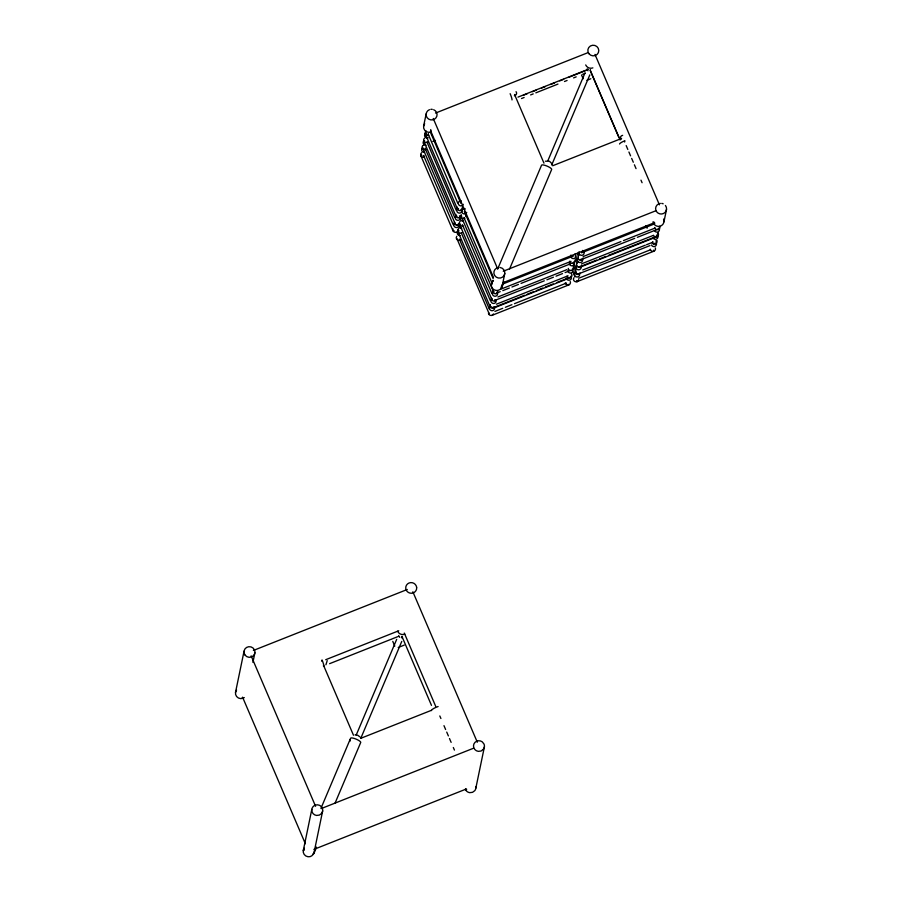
<?xml version="1.0" encoding="UTF-8"?>
<svg xmlns="http://www.w3.org/2000/svg" width="902" height="902" viewBox="0 0 902 902"><rect width="100%" height="100%" fill="white"/><g stroke="black" fill="none" stroke-linecap="round" stroke-linejoin="round"><path stroke-width="1.35" d="M235.478 692.567L244.036 651.267M252.91 662.384L254.905 652.744M423.579 126.28L426.15 113.889M321.788 661.267L322.048 659.971A5.491 0.744 68.4 0 1 323.48 666.195M303.252 850.721L311.799 809.421M314.122 852.187L322.668 810.898M502.222 285.9L504.782 273.509M475.85 788.111L484.408 746.811M624.635 142.009L624.906 140.723L622.335 141.896A5.48 1.094 -23.1 0 0 619.573 144.016M663.951 221.824L666.522 209.433M425.282 142.358L427.796 142.257M426.296 149.484L423.782 149.585M658.009 233.291L658.28 233.426A2.605 2.526 11.1 0 1 658.291 235.366A2.605 2.526 12.1 0 1 654.886 236.707L654.953 236.493M656.16 240.563L656.78 240.654A2.605 2.526 11.1 0 1 656.791 242.593A2.605 2.526 12.1 0 1 653.386 243.935L653.454 243.72M492.808 280.499L491.714 283.081A5.491 5.322 11.7 0 0 496.089 290.444A5.491 5.322 11.7 0 0 502.211 284.513M497.735 268.841L541.538 165.246A5.491 1.297 22.9 0 1 546.883 166.036A5.491 1.297 22.9 0 1 551.686 169.407L509.517 269.112M547.988 160.443L585.003 72.915M551.708 164.998L589.818 74.889M501.85 287.242L504.049 282.067M321.089 808.034L350.596 738.264A5.491 1.297 22.9 0 1 355.929 739.054A5.491 1.297 22.9 0 1 360.744 742.414L335.059 803.141M356.256 734.95L396.688 639.349M360.789 738.321L401.762 641.423M304.312 848.184A5.491 5.333 11.4 0 0 307.988 856.742C313.468 857.475 314.945 850.857 316.489 847.068M587.439 69.894L587.574 69.251M494.927 306.725L493.473 308.134L492.932 307.356M458.599 209.05L457.483 209.084L425.293 133.958L426.071 133.316M457.1 216.277L455.995 216.311L423.805 141.186L424.583 140.543M455.115 223.617L422.677 148.029M454.101 230.732L452.996 230.765L420.806 155.64L421.584 154.997M460.798 216.345A2.605 2.526 12.3 0 1 458.746 217.867A2.616 2.537 11.7 0 1 455.984 216.311L456.367 215.928M459.298 223.572A2.605 2.526 12.3 0 1 457.246 225.094A2.616 2.537 11.7 0 1 454.495 223.538L454.867 223.155M493.744 292.316L461.305 216.728M491.883 299.588L459.535 224.17M491.229 306.657L490.124 306.691L457.934 231.566L458.712 230.923M489.256 313.997L456.807 238.41M493.112 292.237L493.89 291.594M496.089 300.062L495.029 300.851A2.605 2.526 12 0 1 491.624 299.464L491.996 299.069M493.315 307.03L493.529 308.078A2.605 2.526 12 0 1 490.124 306.691L490.496 306.297M488.625 313.919L489.403 313.276M652.247 242.683L652.766 241.916M656.78 240.654L656.002 241.296M425.293 142.516L425.225 142.617A2.593 2.526 11.7 0 1 423.805 141.186A2.605 2.537 11.1 0 1 424.605 138.209M402.258 636.508L402.067 637.421M325.926 664.763L327.212 660.614M576.468 280.894L577.009 281.672L576.987 281.041M577.009 281.672L653.826 251.23L653.668 250.125M427.142 142.64L427.131 142.009M579.467 266.44L580.065 267.161A2.605 2.526 12.1 0 0 581.463 265.808A2.605 2.526 11.1 0 0 581.632 265.165M493.473 308.134L570.289 277.703L571.755 276.283A2.605 2.526 12 0 0 571.394 273.768M491.973 315.362L568.79 284.931L568.779 284.299M579.997 267.217L656.825 236.775L656.667 235.67M428.292 133.733L428.337 135.029M423.805 155.415L423.839 156.711M657.908 233.81L658.28 233.426A2.605 2.526 11.7 0 0 657.941 232.851M244.273 697.562L243.033 698.249A5.491 0.744 68.4 0 1 242.221 697.708M435.497 113.077L588.104 52.609M517.962 97.123L588.273 69.274M523.284 95.308L527.185 93.763M532.394 91.7L536.307 90.144M541.516 88.08L545.417 86.536M550.626 84.472L554.538 82.928M559.747 80.864L563.649 79.32M568.858 77.256L585.781 70.548M521.514 98.532L524.118 97.495M530.624 94.913L533.229 93.887M535.833 92.85L557.966 84.078M564.483 81.507L567.087 80.47M573.593 77.888L576.198 76.862M582.703 74.28L585.308 73.242M432.847 141.456L435.463 140.419M586.875 80.312L590.81 78.745M552.689 165.742L621.591 138.446M460.685 210.053L464.586 208.497M459.186 217.281L461.79 216.243M456.389 225.026L458.994 223.989M503.26 271.22L655.867 210.764M503.305 282.585L654.604 222.636M503.023 283.916L573.334 256.055M581.542 252.797L654.457 223.91M500.723 289.215L571.034 261.354M583.154 256.563L620.914 241.601M623.485 240.575L654.773 228.183M496.314 293.206L500.215 291.65M502.82 290.624L509.337 288.042M511.941 287.016L518.447 284.434M521.052 283.397L570.538 263.801M580.054 260.024L634.737 238.353M637.342 237.327L656.87 229.593M497.927 296.961L566.941 269.619M581.655 263.79L653.273 235.411M494.815 300.434L544.301 280.826M546.905 279.789L553.411 277.218M556.015 276.181L562.521 273.599M565.126 272.573L570.335 270.51M578.554 267.251L596.786 260.035M599.39 258.998L605.896 256.416M608.5 255.39L655.371 236.82M496.427 304.188L568.046 275.809M582.76 269.98L645.268 245.22M646.531 244.724L653.082 242.119M493.326 307.661L524.569 295.27M527.174 294.244L533.691 291.662M536.284 290.636L542.801 288.054M545.406 287.016L553.219 283.927M557.12 282.382L567.538 278.256M649.97 245.592L577.054 274.479L573.165 265.413M494.927 311.415L502.741 308.315M505.345 307.289L511.908 304.696M514.467 303.681L566.546 283.036M578.667 278.244L650.286 249.865M253.383 650.455L407.287 589.48M325.701 659.712L398.74 630.78M329.613 663.669L390.972 639.349M391.761 639.033L397.793 636.643M398.222 647.512L404.243 645.122M360.879 738.276L431.314 710.37M321.146 808.609L473.753 748.141M313.896 849.391L466.503 788.923M545.417 161.21L549.465 161.244L552.34 164.051M426.409 133.936L425.293 133.958M423.41 148.39L422.305 148.413A2.605 2.537 11.1 0 1 422.632 145.91M421.91 155.618L420.806 155.64M460.539 224.305L459.49 224.44L459.253 223.696A2.616 2.548 11.1 0 1 459.761 221.836A2.616 2.537 11.4 0 1 460.234 221.351M424.425 141.276L423.85 141.287M458.566 231.656L457.754 230.923A2.616 2.548 11.1 0 1 458.261 229.063A2.616 2.537 11.4 0 1 458.746 228.578M355.027 734.893L357.744 735.265L359.921 736.9M569.861 270.408L571.845 270.42L573.255 269.055A2.605 2.526 12 0 0 573.232 267.116M590.393 71.1L590.393 69.95M497.295 291.617L497.87 292.101M494.837 300.794L494.803 299.802M656.825 236.775L656.295 235.997M655.202 243.901L655.168 242.897M658.009 229.176L658.167 228.443M572.973 262.865L573.266 262.617M425.338 149.484L425.304 148.187M580.967 259.212L581.497 259.99L581.474 259.359M577.968 273.667L578.565 274.388A2.605 2.526 12.1 0 0 579.963 273.035M459.434 224.339L459.49 224.44A2.616 2.537 11.4 0 0 460.843 225.725A2.605 2.526 11.8 0 0 462.839 225.737M594.97 54.402L659.43 204.833M626.18 145.605L627.815 149.45M628.919 152.01L630.566 155.843M631.659 158.402L633.305 162.236M634.399 164.795L636.045 168.629M640.972 180.152L642.077 182.711M590.133 70.029L620.114 139.99M590.573 71.393L618.873 137.442M581.519 74.945L583.166 78.778M646.012 225.658L647.117 228.217M514.557 94.496L543.974 163.149M578.329 252.413L579.445 254.995M577.269 253.552L578.385 256.145M575.172 255.751L577.945 262.223M575.217 259.483L576.885 263.373M574.224 264.275L575.893 268.153M572.172 270.205L574.957 276.677M433.242 118.478L497.701 268.92M430.671 130.869L493.473 277.444M430.355 132.109L460.877 203.333M464.316 211.372L493.18 278.718M428.247 134.285L457.709 203.04M463.876 217.427L491.68 282.315M427.3 142.798L456.209 210.267M462.376 224.666L491.827 293.387M425.248 148.74L454.709 217.495M461.429 233.156L490.305 300.558M423.76 155.967L453.221 224.722M459.389 239.12L489.38 309.127M412.857 591.78L477.316 742.222M404.288 633.057L435.711 706.367M439.815 715.951L440.909 718.499M443.976 725.659L445.622 729.515M446.727 732.086L448.384 735.942M449.478 738.512L451.135 742.369M453.334 747.521L454.439 750.092M401.92 636.395L431.472 705.364M392.776 641.401L394.794 646.114M323.423 665.09L353.483 735.243M251.128 655.867L315.587 806.298M242.57 697.167L305.372 843.742M490.169 304.921L490.226 304.65A2.616 2.537 11.1 0 0 490.124 306.691M568.26 268.379L568.44 269.022M313.648 853.123L313.749 853.529A5.48 1.297 22.9 0 1 312.938 853.901M579.986 266.586L580.065 267.161L578.069 267.15A2.605 2.526 11.1 0 1 576.987 263.26M578.486 273.813L578.565 274.388L576.57 274.377A2.605 2.526 11.1 0 1 575.961 270.025M570.346 277.433L568.361 277.636A2.605 2.526 12 0 1 566.941 276.249M243.033 697.742L243.033 698.249A5.491 5.333 11.8 0 1 236.549 690.03M350.235 739.606L350.235 740.993M587.179 69.702A2.605 2.526 10.9 0 1 586.999 69.059M588.014 70.751A2.605 2.526 11.7 0 1 587.529 70.277M620.959 139.404A2.605 2.526 11.7 0 1 622.662 135.368M516.057 91.677A2.605 2.526 11.7 0 1 514.354 95.713M424.211 157.038A2.605 2.526 11.7 0 1 421.617 152.675M457.979 230.157A2.605 2.526 11.7 0 1 454.732 232.254A2.605 2.526 11.7 0 1 452.984 228.826M424.549 152.415A2.605 2.526 11.7 0 1 422.61 147.883M458.791 224.068A2.605 2.526 11.7 0 1 457.596 227.281A2.605 2.526 11.7 0 1 454.202 226.368A2.605 2.526 11.7 0 1 454.8 222.997M423.117 145.436A2.605 2.537 11.1 0 1 423.703 145.121M423.714 149.8A2.593 2.526 11.7 0 1 422.305 148.413M454.495 223.538A2.605 2.526 11.1 0 1 454.315 222.23M426.048 145.188A2.605 2.526 11.7 0 1 424.109 140.656M459.456 215.792A2.605 2.526 11.7 0 1 459.952 219.355A2.605 2.526 11.7 0 1 456.311 219.795A2.605 2.526 11.7 0 1 455.814 216.232M455.995 216.311A2.605 2.526 11.1 0 1 455.984 214.372M428.202 137.792A2.605 2.526 11.7 0 1 424.797 136.394A2.605 2.526 11.7 0 1 426.184 133.101M461.441 209.038A2.605 2.526 11.7 0 1 460.978 212.59A2.605 2.526 11.7 0 1 457.325 212.094A2.605 2.526 11.7 0 1 457.788 208.542M428.709 135.356A2.605 2.526 11.7 0 1 426.105 130.993M462.286 207.178A2.605 2.526 11.7 0 1 459.896 210.662A2.605 2.526 11.7 0 1 457.483 207.144M463.29 204.326A2.605 2.526 11.7 0 1 460.11 205.746A2.605 2.526 11.7 0 1 458.34 202.77A2.605 2.526 11.7 0 1 461.204 200.83M493.439 313.952A2.605 2.526 11.7 0 1 488.444 313.276M460.426 239.864A2.605 2.526 11.7 0 1 456.762 236.29M494.42 307.221A2.605 2.526 11.7 0 1 493.225 310.423A2.605 2.526 11.7 0 1 489.831 309.521A2.605 2.526 11.7 0 1 490.429 306.15M460.178 235.569A2.605 2.526 11.7 0 1 458.825 230.709M570.256 281.571A2.605 2.526 11.7 0 1 566.862 284.863M566.276 284.525A2.605 2.526 11.7 0 1 565.791 284.051M565.453 283.476A2.605 2.526 11.7 0 1 565.272 282.833M570.898 276.204A2.605 2.526 11.7 0 1 569.85 280.082A2.605 2.526 11.7 0 1 566.264 278.041M497.927 292.271A2.605 2.526 11.7 0 1 492.932 290.929M464.925 218.183A2.605 2.526 11.7 0 1 461.26 214.608M465.906 215.849A2.605 2.526 11.7 0 1 465.906 216.514M466.729 212.353A2.605 2.526 11.7 0 1 463.335 213.706A2.605 2.526 11.7 0 1 461.914 210.38A2.605 2.526 11.7 0 1 465.308 209.038M574.924 260.531A2.605 2.526 11.7 0 1 571.349 263.181M570.763 262.843A2.605 2.526 11.7 0 1 570.278 262.369M569.94 261.794A2.605 2.526 11.7 0 1 569.76 261.152M574.912 254.06A2.605 2.526 11.7 0 1 575.532 257.431A2.605 2.526 11.7 0 1 572.139 258.288A2.605 2.526 11.7 0 1 570.921 255.063M491.624 299.464A2.616 2.537 11.1 0 1 491.443 298.156M497.408 292.767A2.605 2.526 11.7 0 1 496.224 295.969A2.605 2.526 11.7 0 1 492.819 295.067A2.605 2.526 11.7 0 1 493.417 291.696M463.177 221.114A2.605 2.526 11.7 0 1 461.226 216.57M569.263 270.07A2.605 2.526 12 0 1 568.79 269.597M573.897 261.749A2.605 2.526 11.7 0 1 572.838 265.628A2.605 2.526 11.7 0 1 569.252 263.587M457.934 231.566A2.616 2.537 11.4 0 0 459.343 232.953A2.605 2.526 11.8 0 0 461.925 232.637M495.92 299.994A2.605 2.526 11.7 0 1 494.724 303.196A2.605 2.526 11.7 0 1 491.331 302.294A2.605 2.526 11.7 0 1 491.917 298.923M461.677 228.341A2.605 2.526 11.7 0 1 459.738 223.809M572.398 268.976A2.605 2.526 11.7 0 1 571.349 272.855A2.605 2.526 11.7 0 1 567.764 270.814M659.779 226.199A2.605 2.526 11.7 0 1 658.065 229.604A2.605 2.526 11.7 0 1 654.796 227.462M583.132 257.938A2.605 2.526 11.7 0 1 579.569 259.923A2.605 2.526 11.7 0 1 578.486 256.033M582.534 250.463A2.605 2.526 11.7 0 1 583.955 253.789A2.605 2.526 11.7 0 1 580.561 255.131A2.605 2.526 11.7 0 1 579.14 251.816M655.292 247.881A2.605 2.526 11.7 0 1 653.567 251.286A2.605 2.526 11.7 0 1 650.308 249.144M656.284 243.089A2.605 2.526 11.7 0 1 654.886 246.393A2.605 2.526 11.7 0 1 651.481 244.994M578.644 279.62A2.605 2.526 11.7 0 1 575.081 281.604A2.605 2.526 11.7 0 1 573.988 277.715M579.456 273.531A2.605 2.526 11.7 0 1 578.058 276.824A2.605 2.526 11.7 0 1 574.653 275.437A2.605 2.526 11.7 0 1 576.051 272.133M653.398 243.935A2.605 2.526 11.7 0 1 652.811 243.608M652.326 243.134A2.605 2.526 11.7 0 1 651.977 242.559M656.949 234.813A2.605 2.526 11.7 0 1 656.972 238.838A2.605 2.526 11.7 0 1 652.969 237.767M580.956 266.304A2.605 2.526 11.7 0 1 579.76 269.506A2.605 2.526 11.7 0 1 576.367 268.593A2.605 2.526 11.7 0 1 576.964 265.233M654.897 236.707A2.605 2.526 11.7 0 1 653.476 235.332M658.934 228.059A2.605 2.526 11.7 0 1 658.178 231.791A2.605 2.526 11.7 0 1 654.469 230.54M582.444 259.077A2.605 2.526 11.7 0 1 581.26 262.279A2.605 2.526 11.7 0 1 577.855 261.366A2.605 2.526 11.7 0 1 578.453 258.006M433.659 109.717A5.491 5.322 11.7 0 1 435.948 117.903A5.491 5.322 11.7 0 1 427.255 117.835A5.491 5.322 11.7 0 1 429.465 109.683M430.852 109.334A5.491 5.322 11.7 0 1 432.272 109.345M431.133 131.963A5.491 5.322 11.7 0 1 424.662 123.732M430.705 129.595A5.491 0.744 68.4 0 1 430.716 131.94M500.046 267.488A5.491 5.322 11.7 0 1 503.981 275.674A5.491 5.322 11.7 0 1 494.736 275.606A5.491 5.322 11.7 0 1 498.614 267.477M492.424 281.886A5.491 5.322 11.7 0 1 493.428 280.905M501.309 286.317A5.491 1.297 22.9 0 1 501.038 287.614M492.255 284.006A5.491 1.297 22.9 0 1 491.951 282.822M510.149 93.684A5.491 0.744 68.4 0 1 511.998 99.919M663.568 219.085A5.48 5.322 11.7 0 1 659.937 226.244A5.48 5.322 11.7 0 1 653.082 221.7M654.773 223.403A5.491 1.094 -23.1 0 1 654.254 222.185M592.873 67.876A5.491 5.322 11.7 0 1 585.702 64.933M665.417 205.476A5.491 5.322 11.7 0 1 663.635 213.447A5.491 5.322 11.7 0 1 655.867 210.256A5.491 5.322 11.7 0 1 660.343 203.401M661.775 203.412A5.491 5.322 11.7 0 1 663.162 203.784M402.472 637.691A2.74 2.672 11.9 0 1 401.773 637.861M399.755 637.319A2.74 2.672 11.9 0 1 399.236 636.823M398.887 636.214A2.74 2.661 11.7 0 1 398.695 635.538M475.85 786.724A5.502 5.333 12.1 0 1 474.779 790.659L472.535 792.317L469.728 792.655A5.491 5.333 11.7 0 1 465.364 789.374M466.65 789.701A5.491 1.094 -23.2 0 1 465.59 788.991M304.166 850.304A5.48 1.297 22.9 0 1 304.425 849.007M314.122 852.164A5.491 5.333 11.4 0 1 313.772 853.506M404.772 634.174A5.491 5.333 11.8 0 1 397.59 631.231M431.584 710.573A5.491 1.094 -23.2 0 1 438.101 706.537M321.597 813.435L319.353 815.092L316.546 815.442A5.491 5.333 11.7 0 1 311.934 808.722A5.491 5.333 11.7 0 1 319.331 805.249L320.56 805.948A5.491 5.333 12.1 0 1 321.597 813.435M483.325 749.359L481.082 751.016L478.274 751.355A5.491 5.333 11.7 0 1 473.9 743.992A5.491 5.333 11.7 0 1 482.288 741.861L484.024 744.071A5.502 5.333 12.1 0 1 483.325 749.359M416.634 587.27L416.262 585.928A5.491 5.333 11.8 0 0 409.08 582.985A5.491 5.333 11.8 0 0 406.148 589.931A5.491 5.333 11.8 0 0 413.319 592.873A5.502 5.333 12 0 0 416.634 588.668L416.634 587.27M588.983 53.759A5.491 5.322 11.7 0 0 598.387 52.62A5.491 5.322 11.7 0 0 592.58 45.258A5.491 5.322 11.7 0 0 588.983 53.759M245.141 655.224A5.491 5.322 11.7 0 0 254.544 654.085A5.491 5.322 11.7 0 0 248.738 646.711A5.491 5.322 11.7 0 0 245.141 655.224"/></g></svg>
